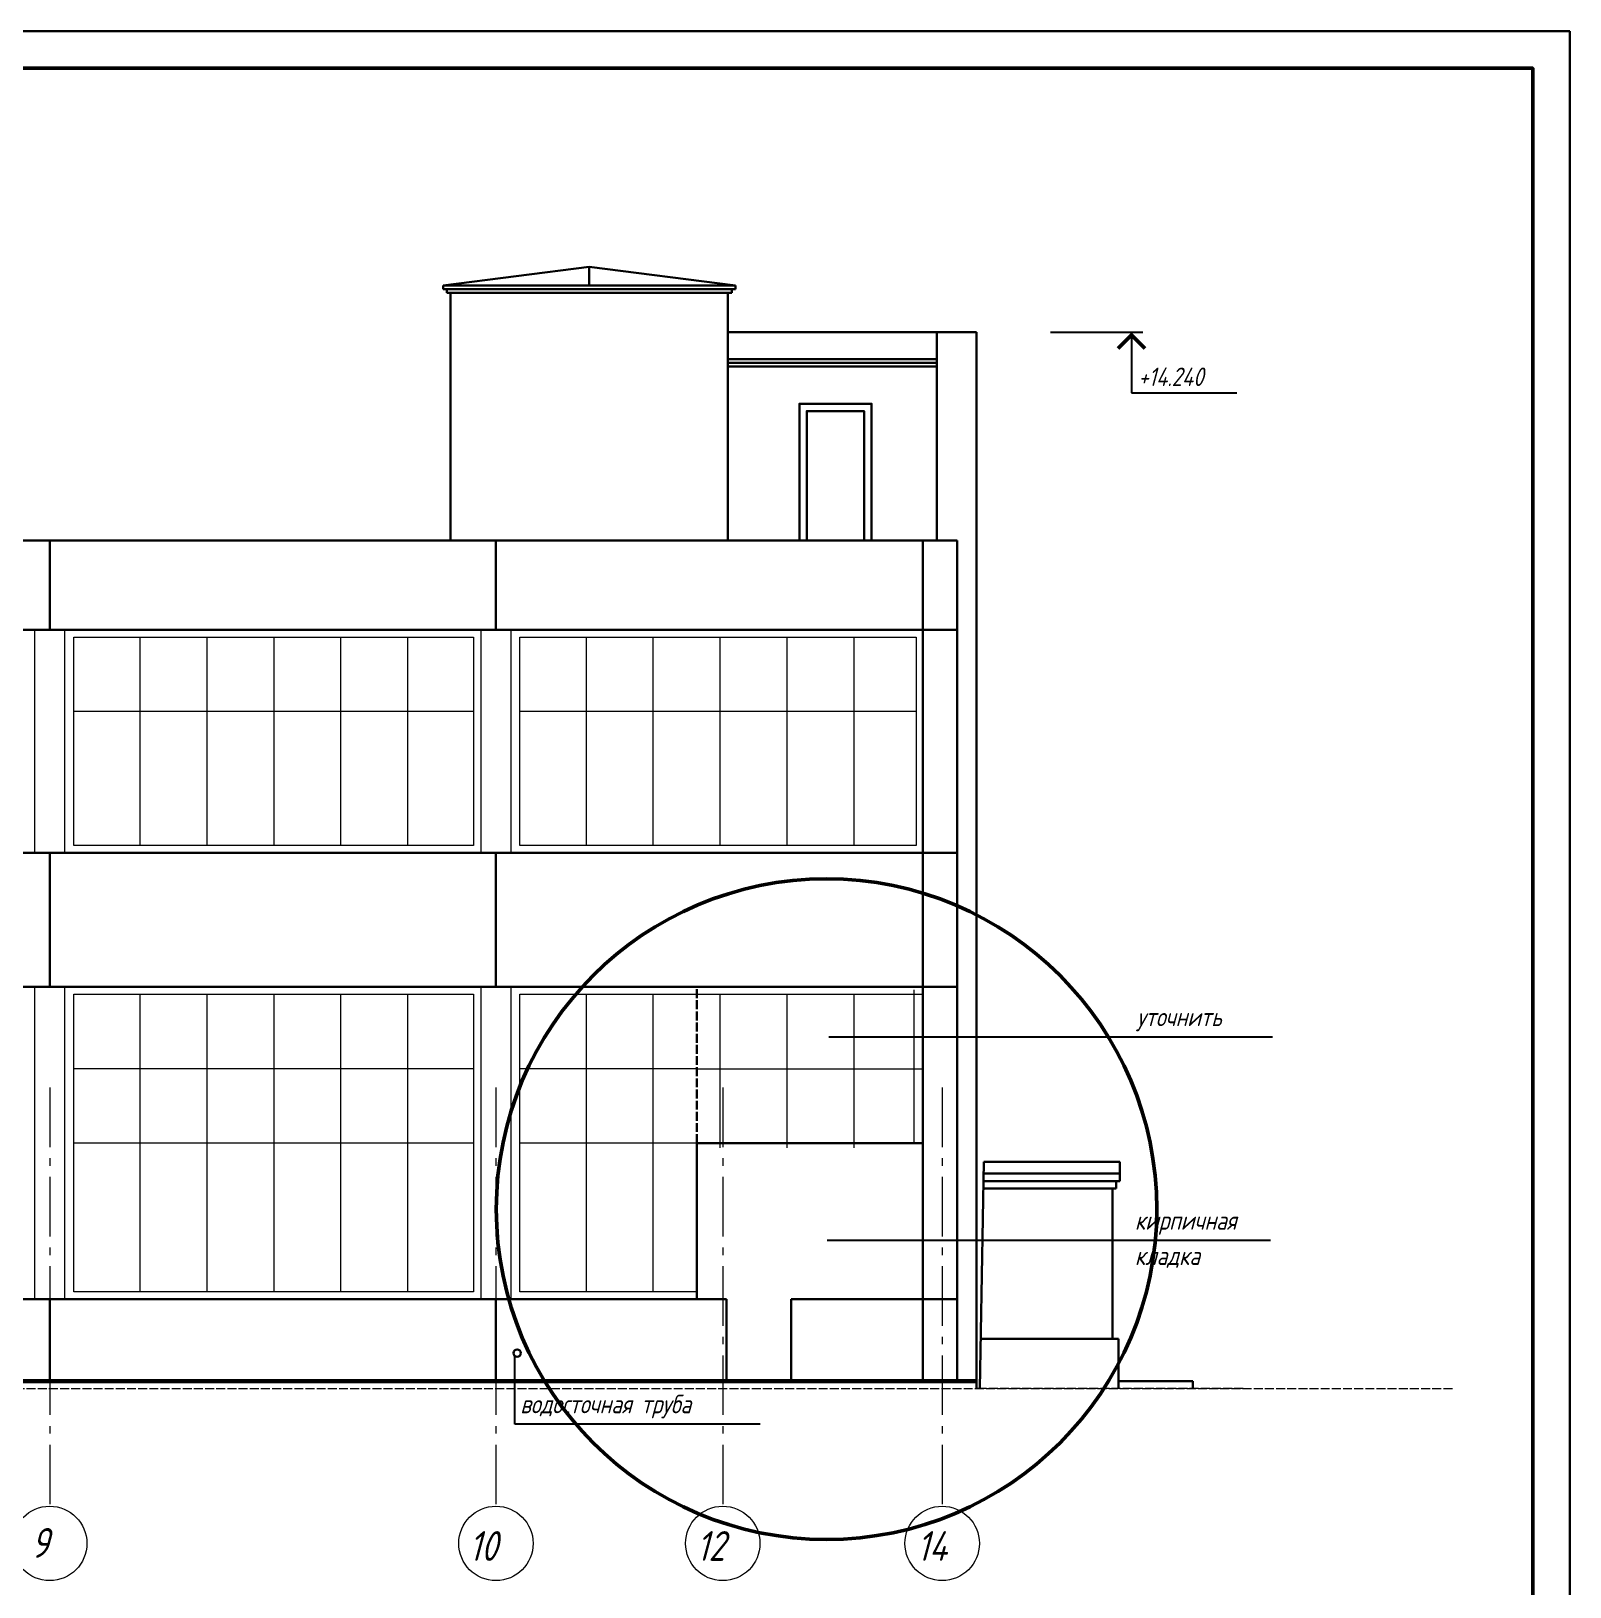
# Model space of a CAD drawing. Header units: millimetres. Extents: x 5341 to 134645, y 2795 to 129189.
# Drawn here: x 113954 to 134645, y 70101 to 91016 of the extents above; entities that cross this region are included whole.
import ezdxf

# ---------------------------------------------------------------- set-up
doc = ezdxf.new("R2010")
doc.units = ezdxf.units.MM
doc.linetypes.add('ACAD_ISO02W100', pattern=[15, 12, -3])
doc.linetypes.add('GOST2.303 6', pattern=[12, 8, -1.5, 1, -1.5])
doc.layers.get('Defpoints').update_dxf_attribs({"color": 1})
doc.layers.add('osi', color=1, linetype='GOST2.303 6', lineweight=15, plot=False)
for name, color, linetype, lineweight in [('АР_ОкнаЗаполнение', 130, 'Continuous', 20), ('АР_Рамка', 7, 'Continuous', 30), ('АР_Текст', 165, 'Continuous', 25), ('земля', 2, 'Continuous', 60), ('Стены', 170, 'Continuous', 30)]:
    doc.layers.add(name, color=color, linetype=linetype, lineweight=lineweight)
doc.styles.add('GOST 2.304', font='CS_Gost2304.shx', dxfattribs={"oblique": 15})
doc.styles.add('style2', font='CS_Gost2304.shx', dxfattribs={"oblique": 15})

msp = doc.modelspace()

# ---------------------------------------------------------------- linework, layer by layer
at = {"layer": 'Defpoints', "ltscale": 100}
msp.add_line((130644.9, 77492.1), (124682, 77492.1), dxfattribs=at)
at = {"layer": 'Defpoints', "lineweight": 50, "ltscale": 100}
msp.add_circle((124649.5, 75179), 4440.4, dxfattribs=at)
at = {"layer": 'osi', "ltscale": 100}
for p, q in [((114204.3, 76812.4), (114204.3, 71200.2)), ((120204.3, 76812.4), (120204.3, 71200.2)), ((123254.3, 76812.4), (123254.3, 71200.2)), ((126204.3, 76812.4), (126204.3, 71200.2))]:
    msp.add_line(p, q, dxfattribs=at)
at = {"layer": 'osi', "linetype": 'Continuous', "ltscale": 100}
for centre in [(114204.3, 70685.2), (120204.3, 70685.2), (123254.3, 70685.2), (126204.3, 70685.2)]:
    msp.add_circle(centre, 500, dxfattribs=at)
at = {"layer": 'АР_ОкнаЗаполнение', "ltscale": 100}
for p, q in [((115416.1, 82867.1), (115416.1, 80067.1)), ((116316.1, 82867.1), (116316.1, 80067.1)), ((117216.1, 82867.1), (117216.1, 80067.1)), ((118116.1, 82867.1), (118116.1, 80067.1)), ((119016.1, 82867.1), (119016.1, 80067.1)), ((121416.1, 82867.1), (121416.1, 80067.1)), ((122316.1, 82867.1), (122316.1, 80067.1)), ((123216.1, 82867.1), (123216.1, 80067.1)), ((124116.1, 82867.1), (124116.1, 80067.1)), ((125016.1, 82867.1), (125016.1, 80067.1)), ((119904.3, 81867.1), (114527.8, 81867.1)), ((125854.3, 81867.1), (120527.8, 81867.1)), ((115416.1, 78067.1), (115416.1, 74067.1)), ((116316.1, 78067.1), (116316.1, 74067.1)), ((117216.1, 78067.1), (117216.1, 74067.1)), ((118116.1, 78067.1), (118116.1, 74067.1)), ((119016.1, 78067.1), (119016.1, 74067.1)), ((121416.1, 78067.1), (121416.1, 74067.1)), ((122316.1, 78067.1), (122316.1, 74067.1)), ((122904.3, 78067.1), (125944.3, 78067.1)), ((123216.1, 78067.1), (123216.1, 76005.2)), ((124116.1, 78067.1), (124116.1, 76005.2)), ((125016.1, 78067.1), (125016.1, 76005.2)), ((125824.6, 78128.6), (125824.6, 76066.7)), ((119904.3, 77067.1), (114527.8, 77067.1)), ((122904.3, 77067.1), (120527.8, 77067.1)), ((122904.3, 77067.1), (125944.3, 77067.1)), ((119904.3, 76067.1), (114527.8, 76067.1)), ((122904.3, 76067.1), (120527.8, 76067.1))]:
    msp.add_line(p, q, dxfattribs=at)
for points in [[(114004.3, 82967.1), (114404.3, 82967.1), (114404.3, 79967.1), (114004.3, 79967.1)], [(114527.8, 82867.1), (119904.3, 82867.1), (119904.3, 80067.1), (114527.8, 80067.1)], [(120004.3, 82967.1), (120404.3, 82967.1), (120404.3, 79967.1), (120004.3, 79967.1)], [(120527.8, 82867.1), (125854.3, 82867.1), (125854.3, 80067.1), (120527.8, 80067.1)], [(114004.3, 78167.1), (114404.3, 78167.1), (114404.3, 73967.1), (114004.3, 73967.1)], [(114527.8, 78067.1), (119904.3, 78067.1), (119904.3, 74067.1), (114527.8, 74067.1)], [(120004.3, 78167.1), (120404.3, 78167.1), (120404.3, 73967.1), (120004.3, 73967.1)]]:
    msp.add_lwpolyline(points, close=True, dxfattribs=at)
msp.add_lwpolyline([(122904.3, 74067.1), (120527.8, 74067.1), (120527.8, 78067.1), (122904.3, 78067.1)], dxfattribs=at)
at = {"layer": 'АР_Рамка'}
for p in [(75244.5, 91016.3), (134644.5, 49016.3)]:
    msp.add_line(p, (134644.5, 91016.3), dxfattribs=at)
at = {"layer": 'АР_Рамка', "lineweight": 50}
msp.add_lwpolyline([(134144.5, 49516.3), (77244.5, 49516.3), (77244.5, 90516.3), (134144.5, 90516.3), (134144.5, 49516.3)], close=True, dxfattribs=at)
at = {"layer": 'АР_Текст', "lineweight": 25}
for p, q in [((127660.5, 86967.1), (128900.5, 86967.1)), ((128750.5, 86967.1), (128750.5, 86154)), ((128750.5, 86154), (130165.5, 86154)), ((130620.4, 74755.6), (124657.5, 74755.6)), ((120457.4, 72287.2), (120457.4, 73206.1)), ((123755.5, 72287.2), (120457.4, 72287.2))]:
    msp.add_line(p, q, dxfattribs=at)
at = {"layer": 'АР_Текст', "lineweight": 25, "const_width": 50}
msp.add_lwpolyline([(128932.8, 86749.4), (128750.5, 86931.8), (128568.2, 86749.4)], dxfattribs=at)
at = {"layer": 'земля', "ltscale": 100}
msp.add_line((126664.3, 72867.1), (84004.3, 72867.1), dxfattribs=at)
at = {"layer": 'Стены', "ltscale": 100}
for p, q in [((121459.3, 87847.1), (119494.3, 87597.1)), ((123424.3, 87597.3), (121459.3, 87847.1)), ((121459.3, 87597.1), (121459.3, 87847.1)), ((123424.3, 87597.1), (119494.3, 87597.1)), ((119494.3, 87597.1), (119494.3, 87547.1)), ((119494.3, 87547.1), (119544.3, 87547.1)), ((119544.3, 87547.1), (119544.3, 87497.1)), ((119594.3, 87497.1), (119544.3, 87497.1)), ((123374.3, 87547.1), (119544.8, 87547.1)), ((119594.3, 87497.1), (119594.3, 84167.1)), ((123324.3, 87497.1), (119594.3, 87497.1)), ((123324.3, 87497.1), (123324.3, 84167.1)), ((123324.3, 87497.1), (123374.3, 87497.1)), ((123374.3, 87547.1), (123374.3, 87497.1)), ((123424.3, 87547.1), (123374.3, 87547.1)), ((123424.3, 87597.1), (123424.3, 87547.1)), ((126134.3, 86967.1), (123324.3, 86967.1)), ((126664.3, 86967.1), (126134.3, 86967.1)), ((126134.3, 86967.1), (126134.3, 84167.1)), ((126664.3, 86967.1), (126664.3, 72767.1)), ((126134.3, 86607.1), (123324.3, 86607.1)), ((126134.3, 86557.1), (123324.3, 86557.1)), ((126134.3, 86507.1), (123324.3, 86507.1)), ((126404.3, 84167.1), (84004.3, 84167.1)), ((114204.3, 84167.1), (114204.3, 82967.1)), ((120204.3, 84167.1), (120204.3, 82967.1)), ((125944.3, 84167.1), (125944.3, 72867.1)), ((126404.3, 84167.1), (126404.3, 72867.1)), ((126404.3, 82967.1), (84004.3, 82967.1)), ((126404.3, 79967.1), (84004.3, 79967.1)), ((114204.3, 79967.1), (114204.3, 78167.1)), ((120204.3, 79967.1), (120204.3, 78167.1)), ((126404.3, 78167.1), (84004.3, 78167.1)), ((120204.3, 78167.1), (123304.3, 78167.1)), ((122904.3, 76067.1), (122904.3, 73967.1)), ((122904.3, 76067.1), (125944.3, 76067.1)), ((126765.8, 75817.1), (126712.6, 72767.1)), ((128594.3, 75817.1), (126765.8, 75817.1)), ((128594.3, 75657.1), (128594.3, 75817.1)), ((128594.3, 75557.1), (126756.9, 75557.1)), ((128594.3, 75657.1), (126760.3, 75657.1)), ((128544.3, 75457.1), (128544.3, 75557.1)), ((128594.3, 75557.1), (128594.3, 75657.1)), ((128544.3, 75457.1), (126753.4, 75457.1)), ((128494.3, 75457.1), (128494.3, 73437.1)), ((123304.3, 73967.1), (84004.3, 73967.1)), ((114204.3, 73967.1), (114204.3, 72867.1)), ((120204.3, 73967.1), (120204.3, 72867.1)), ((123304.3, 73967.1), (123304.3, 72867.1)), ((126404.3, 73967.1), (124174.3, 73967.1)), ((124174.3, 73967.1), (124174.3, 72867.1)), ((126720.4, 73437.1), (128574.3, 73437.1)), ((128574.3, 73437.1), (128574.3, 72767.1)), ((128574.3, 72867.1), (129574.3, 72867.1)), ((129574.3, 72867.1), (129574.3, 72767.1))]:
    msp.add_line(p, q, dxfattribs=at)
at = {"layer": 'Стены', "linetype": 'ACAD_ISO02W100', "ltscale": 10}
msp.add_line((122904.3, 76067.1), (122904.3, 78167.1), dxfattribs=at)
at = {"layer": 'Стены', "color": 1, "linetype": 'ACAD_ISO02W100', "lineweight": 15, "ltscale": 10}
for p, q in [((83744.3, 72767.1), (133069.1, 72767.1)), ((130252, 72767.1), (126664.3, 72767.1))]:
    msp.add_line(p, q, dxfattribs=at)
at = {"layer": 'Стены', "ltscale": 100}
for points in [[(124284.3, 84167.1), (125254.3, 84167.1), (125254.3, 86007.1), (124284.3, 86007.1)], [(124384.3, 84167.1), (125154.3, 84167.1), (125154.3, 85907.1), (124384.3, 85907.1)]]:
    msp.add_lwpolyline(points, close=True, dxfattribs=at)
msp.add_circle((120490.3, 73243.7), 50, dxfattribs=at)

# ---------------------------------------------------------------- texts
at = {"layer": 'Defpoints', "ltscale": 100, "style": 'GOST 2.304', "oblique": 15}
msp.add_text('уточнить', height=250, dxfattribs=at).set_placement((128820.5, 77639.1))
at = {"layer": 'osi', "color": 7, "lineweight": 25, "style": 'GOST 2.304', "oblique": 15}
for s, p in [('9', (113953.2, 70492.1)), ('10', (119840.7, 70450.6)), ('12', (122900.7, 70450.6)), ('14', (125864.2, 70450.6))]:
    msp.add_text(s, height=400, dxfattribs=at).set_placement(p)
at = {"layer": 'АР_Текст', "lineweight": 25, "ltscale": 100, "style": 'style2', "oblique": 15}
msp.add_text('+14.240', height=250, dxfattribs=at).set_placement((128840.5, 86244))
at = {"layer": 'АР_Текст', "lineweight": 25, "style": 'GOST 2.304', "oblique": 15}
for s, p in [('кирпичная', (128796, 74902.6)), ('кладка', (128796, 74427.9)), ('водосточная труба', (120531.8, 72434.2))]:
    msp.add_text(s, height=250, dxfattribs=at).set_placement(p)

doc.saveas('drawing.dxf')
